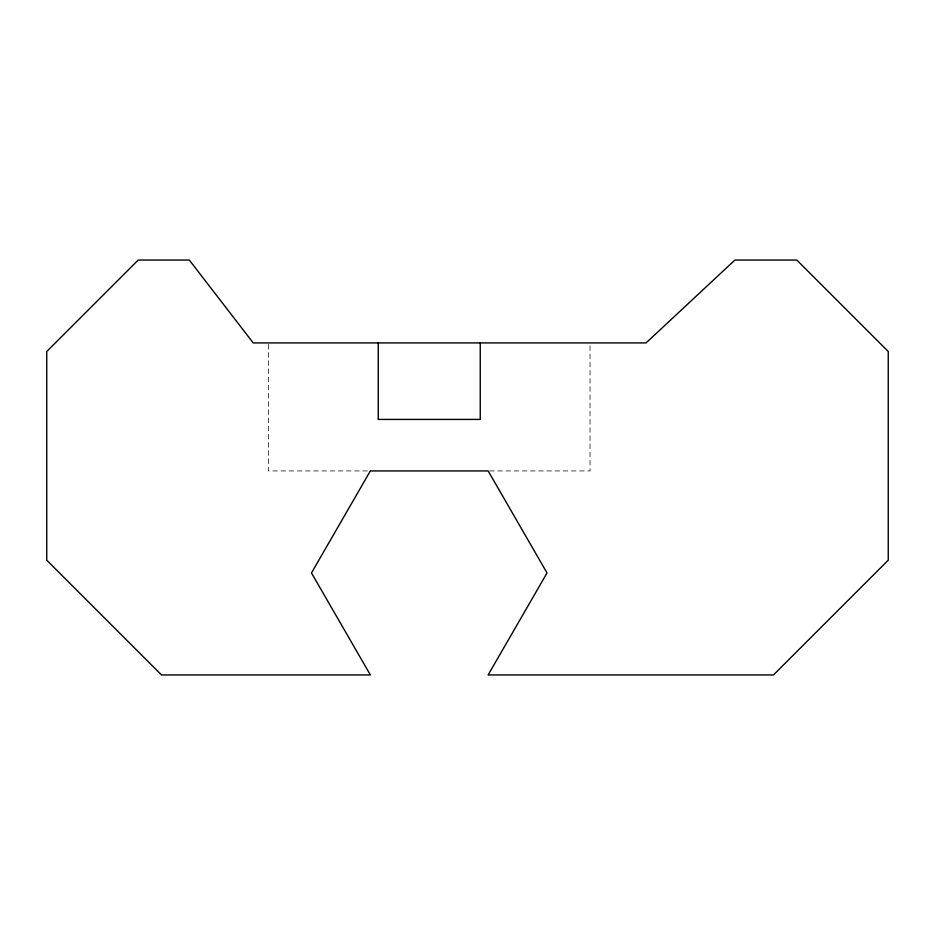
<?xml version="1.0" encoding="UTF-8"?>
<svg xmlns="http://www.w3.org/2000/svg" width="935" height="935" viewBox="0 0 935 935"><rect width="100%" height="100%" fill="white"/><g stroke="black" fill="none" stroke-linecap="round" stroke-linejoin="round"><path stroke-width="0.7" stroke-dasharray="4.67 3.51" d="M367.443 470.936L268.462 470.936L268.462 344.372M489.601 470.936L590.032 470.936L590.032 344.372"/><path stroke-width="1.4" d="M480.251 342.923L480.251 419.418L378.254 419.418L378.254 342.923M370.365 470.936L311.472 572.945L370.365 674.941L161.498 674.941L46.75 560.194L46.75 351.49L138.181 260.059L189.314 260.059L253.233 342.923L646.05 342.923L734.91 260.059L796.819 260.059L888.25 351.49L888.25 560.194L773.502 674.941L488.14 674.941L547.033 572.945L488.14 470.936L370.365 470.936"/></g></svg>
